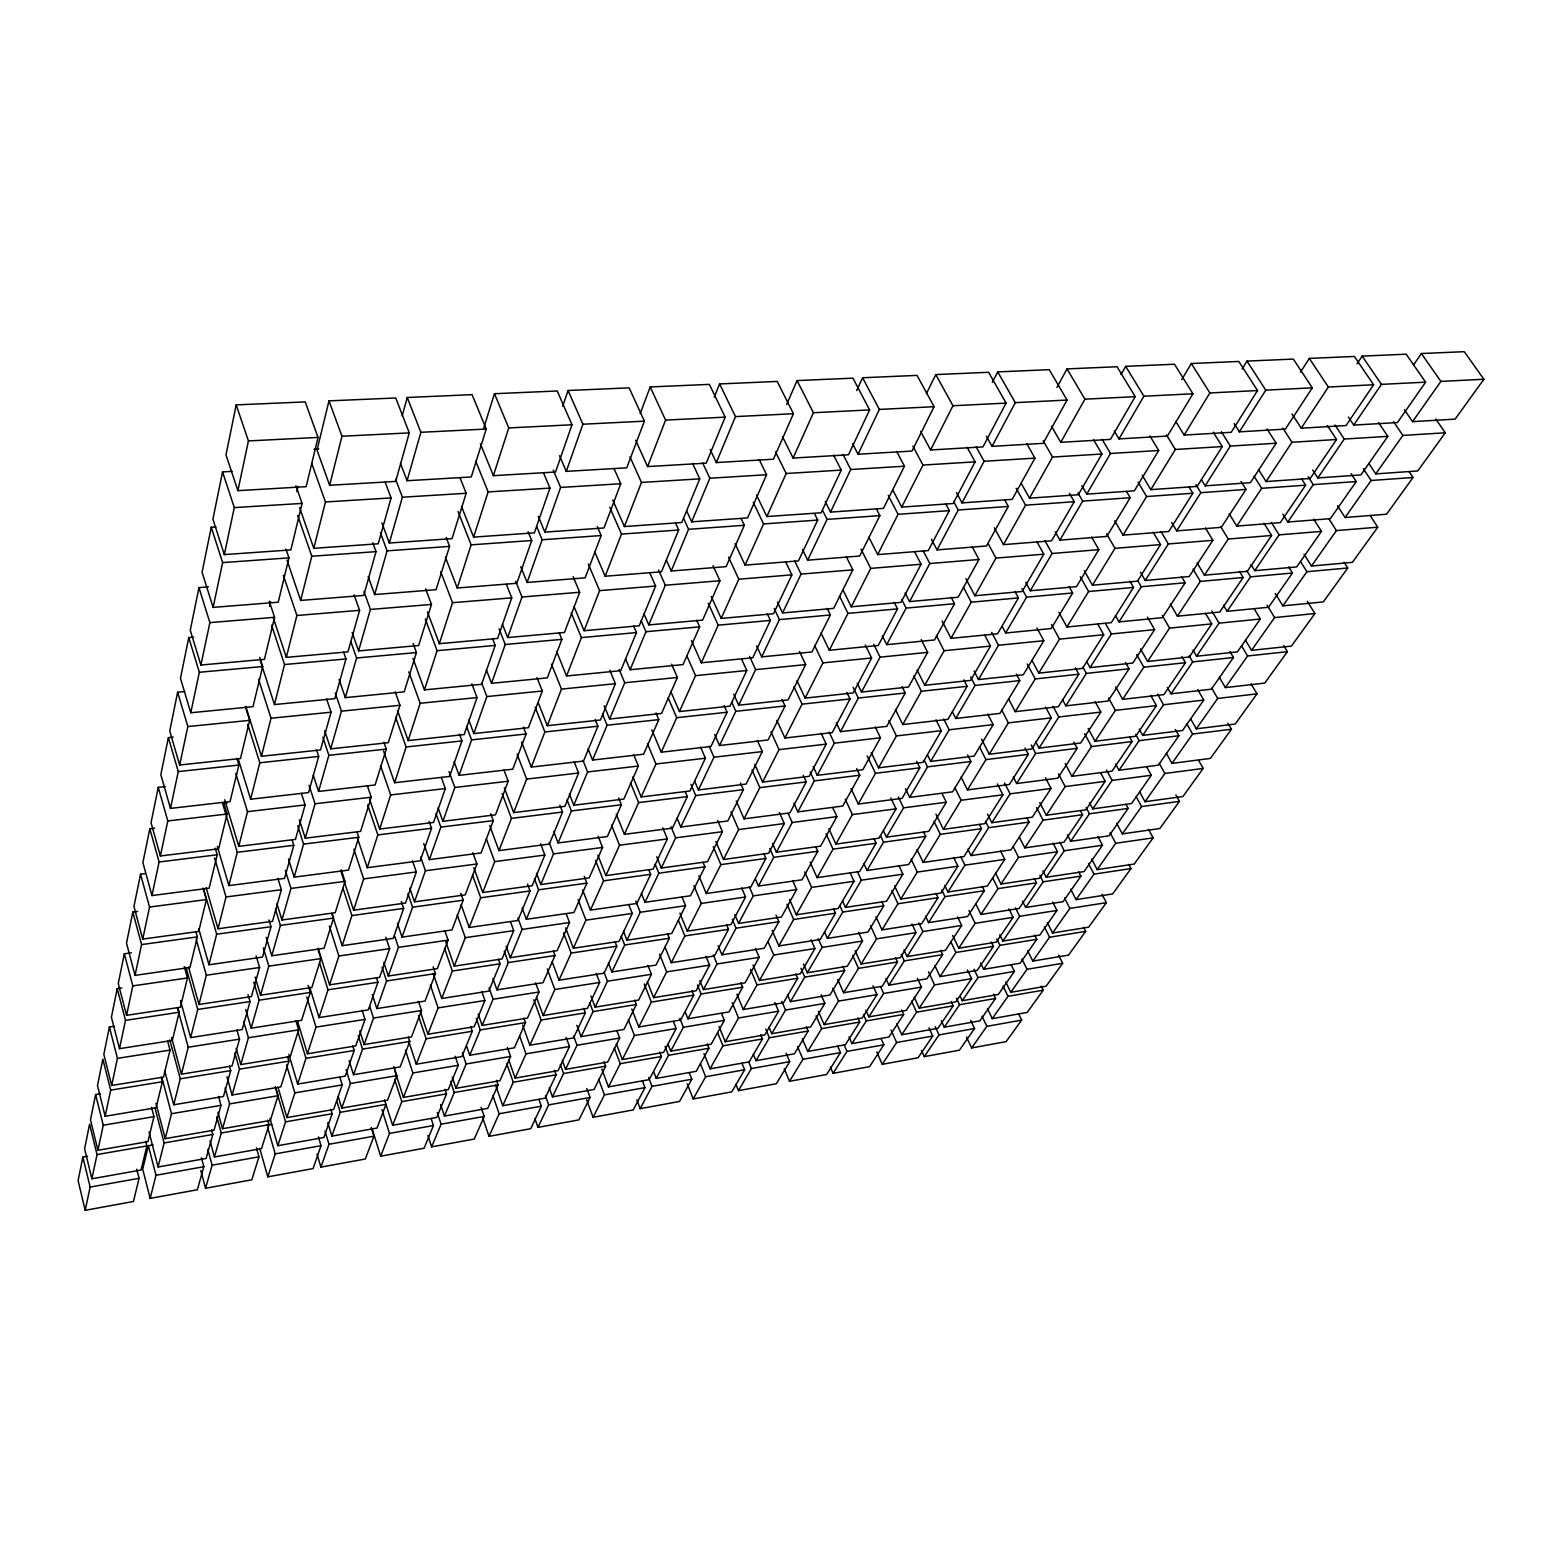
<?xml version="1.0" encoding="UTF-8"?>
<svg xmlns="http://www.w3.org/2000/svg" width="1562" height="1562" viewBox="0 0 1562 1562"><rect width="100%" height="100%" fill="white"/><g stroke="black" fill="none" stroke-linecap="round" stroke-linejoin="round"><path stroke-width="1.5" d="M87.531 1156.29L82.884 1157.091L78.1 1180.599L85.188 1210.316L133.473 1201.471L139.057 1178.295L136.753 1169.177M100.437 1093.771L95.633 1094.552L90.479 1119.876L97.918 1150.276L147.921 1141.627L153.955 1116.654L151.514 1107.321M114.163 1026.273L109.399 1026.976L103.834 1054.37L111.683 1085.473L163.522 1077.077L170.024 1050.094L167.642 1041.229M121.875 987.926L117.228 988.59L111.41 1017.194L119.493 1048.668L172.367 1040.429L179.161 1012.254L177.951 1007.783M131.403 952.8L124.335 953.777L118.263 983.494L126.561 1015.32L180.391 1007.236L187.46 977.968L184.296 966.624M137.651 911.447L132.829 912.091L126.502 943.155L135.035 975.371L189.978 967.483L197.378 936.888L196.07 932.299M145.246 873.607L140.541 874.212L133.961 906.526L142.728 939.094L198.706 931.421L206.399 899.575L203.04 887.977M154.618 828.172L149.815 828.739L142.903 862.615L151.963 895.573L209.152 888.153L217.216 854.785L215.283 848.225M165.299 786.584L158.25 787.365L151.045 822.686L160.378 855.976L218.66 848.83L227.056 814.036L223.737 802.985M173.206 737.127L168.384 737.615L160.827 774.713L170.473 808.394L230.063 801.56L238.888 765.048L236.819 758.331M184.706 691.595L177.638 692.259L169.731 730.996L179.669 765.009L240.47 758.507L249.686 720.355L245.429 706.805M193.61 637.159L188.768 637.569L180.47 678.338L190.759 712.76L253.005 706.668L262.689 666.525L259.741 657.387M208.468 586.882L198.96 587.605L190.271 630.267L200.893 665.022L264.427 659.34L274.58 617.302L269.25 601.175M215.966 526.921L211.261 527.214L202.084 572.258L213.115 607.384L278.231 602.21L288.95 557.868L285.963 549.141M232.152 471.373L222.546 471.9L212.92 519.15L224.323 554.588L290.864 549.922L302.091 503.413L295.96 485.802M236.194 404.89L226.002 454.893L237.893 490.663L306.152 486.661L318.043 437.438L305.215 401.903L236.194 404.89L248.436 440.914L237.893 490.663M85.188 1210.316L90.127 1187.081L82.884 1157.091M91.885 1178.783L97.02 1154.591L89.581 1124.23L84.602 1148.695L91.885 1178.783L141.049 1170.036L146.887 1145.922L145.696 1141.314M97.918 1150.276L103.248 1125.226L95.633 1094.552M105.142 1116.264L110.687 1090.139L102.858 1059.095L97.488 1085.492L105.142 1116.264L156.102 1107.731L162.389 1081.724L161.237 1077.331M111.683 1085.473L117.423 1058.372L109.399 1026.976M119.493 1048.668L125.487 1020.376L117.228 988.59M126.561 1015.32L132.809 985.895L124.335 953.777M135.035 975.371L141.576 944.58L132.829 912.091M142.728 939.094L149.542 907.053L140.541 874.212M151.963 895.573L159.09 861.99L149.815 828.739M160.378 855.976L167.798 820.948L158.25 787.365M170.473 808.394L178.283 771.589L168.384 737.615M179.669 765.009L187.831 726.564L177.638 692.259M190.759 712.76L199.35 672.265L188.768 637.569M200.893 665.022L209.894 622.613L198.96 587.605M213.115 607.384L222.624 562.613L211.261 527.214M224.323 554.588L234.3 507.591L222.546 471.9M269.504 606.388L270.636 601.682M296.819 491.679L297.932 487.012M153.135 1144.887L148.39 1145.707L142.708 1169.118L150.167 1198.405L197.359 1189.756L203.821 1166.697L201.4 1157.696M328.977 400.868L317.027 450.129L329.641 485.274L395.674 481.408L409.264 432.889L395.733 397.978L328.977 400.868L341.98 436.247L329.641 485.274M150.167 1198.405L155.985 1175.268L148.39 1145.707M211.573 1129.814L212.842 1134.461L206.125 1158.457L158.074 1167.009L164.127 1142.935L154.911 1107.634M218.504 1096.407L221.003 1105.349L214.033 1130.185L165.221 1138.639L171.488 1113.706L161.901 1077.565M229.438 1066.065L230.727 1070.595L223.483 1096.465L173.733 1104.783L180.274 1078.815L169.789 1039.941M236.897 1030.002L239.533 1039.14L232.016 1065.987L181.426 1074.168L188.221 1047.223L177.463 1007.959M248.026 994.623L250.057 1001.554L242.208 1029.553L190.642 1037.598L197.73 1009.462L185.995 967.386M256.109 955.827L259.585 967.503L251.443 996.576L198.979 1004.444L206.34 975.235L196.148 939.25M268.957 919.979L271.007 926.715L262.494 957.096L208.976 964.769L216.649 934.213L203.509 888.7M277.86 878.352L281.375 889.715L272.53 921.307L218.036 928.765L226.021 896.978L214.541 857.909M292.348 840.707L293.793 845.315L284.538 878.391L228.892 885.595L237.268 852.305L222.605 803.473L227.271 802.927M301.368 793.32L305.098 804.938L295.452 839.399L238.771 846.35L247.499 811.654L235.823 773.541M316.461 749.701L318.687 756.418L308.554 792.578L250.642 799.217L259.8 762.783L247.714 724.241M326.497 698.644L331.066 712.194L320.503 749.955L261.44 756.262L271.027 718.227L258.55 679.294M343.601 652.096L345.963 658.949L334.854 698.663L274.463 704.56L284.538 664.533L271.593 625.19M354.105 594.888L359.592 610.332L347.955 651.862L286.334 657.368L296.878 615.487L283.327 575.265M372.771 542.736L376.012 551.64L363.751 595.415L300.665 600.433L311.795 556.228L297.717 515.616M385.17 482.189L391.066 497.907L378.219 543.791L313.786 548.321L325.443 501.968L311.678 463.289M402.156 416L407.252 397.47L472.115 394.659L486.231 429.042L471.275 476.957L407.077 480.725L400.477 463.426M256.461 1147.914L258.98 1156.798L251.814 1179.798L205.54 1188.272L212.1 1165.213L207.844 1149.495M267.688 1120.11L269.015 1124.699L261.557 1148.597L214.443 1156.973L221.277 1132.997L216.786 1116.732M275.42 1086.683L278.056 1095.704L270.343 1120.442L222.507 1128.721L229.575 1103.904L225.104 1087.953M287.506 1056.556L288.872 1061.125L280.828 1086.879L232.094 1095.021L239.455 1069.169L234.866 1053.022M295.843 1020.63L298.635 1029.846L290.298 1056.537L240.782 1064.562L248.417 1037.754L243.692 1021.45M308.144 985.466L310.311 992.456L301.603 1020.298L251.15 1028.167L259.116 1000.188L253.766 982.029M318.023 949.54L320.874 958.619L311.853 987.496L260.522 995.209L268.801 966.156L263.314 947.822M332.062 913.516L333.526 918.085L324.095 948.271L271.768 955.768L280.399 925.426L275.439 909.201M341.219 869.761L345.007 881.339L335.205 912.716L281.941 919.998L290.942 888.446L285.319 870.385M357.249 832.761L358.772 837.271L348.502 870.093L294.164 877.141L303.575 844.105L297.756 825.829M367.402 785.823L371.268 797.206L360.588 831.394L305.254 838.189L315.055 803.766L309.061 785.315M383.881 742.184L386.283 749.096L375.095 784.964L318.57 791.426L328.86 755.305L322.865 737.303M395.166 691.829L399.97 705.282L388.294 742.692L330.695 748.862L341.434 711.159L335.264 692.981M413.11 643.485L416.429 652.565L404.167 691.868L345.3 697.628L356.585 657.992L350.962 641.923M425.665 588.952L431.463 604.435L418.636 645.536L358.596 650.905L370.409 609.453L364.005 591.529M446.146 537.445L449.583 546.388L436.071 589.675L374.646 594.556L387.103 550.859L380.445 532.759M460.029 477.796L466.179 493.28L452.004 538.636L389.329 543.029L402.391 497.204L395.596 479.28M407.077 480.725L420.861 432.303L407.252 397.47M483.79 427.949L494.451 393.702L557.243 390.988L571.985 424.766L555.545 472.017L493.377 475.668L480.393 443.784M318.414 1136.921L321.05 1145.688L313.083 1168.571L267.824 1176.85L275.205 1153.888L267.571 1127.315M330.793 1109.196L332.159 1113.726L323.881 1137.507L277.841 1145.707L285.534 1121.828L275.478 1087.464M340.067 1077.956L342.215 1084.887L333.643 1109.489L286.9 1117.591L294.847 1092.873L286.51 1064.835M352.758 1045.935L354.183 1050.484L345.261 1076.101L297.678 1084.067L305.957 1058.333L297.62 1030.744M362.072 1010.204L365 1019.4L355.765 1045.915L307.421 1053.764L315.993 1027.113L306.738 996.907M376.462 977.753L377.926 982.264L368.3 1009.911L319.058 1017.584L328 989.8L319.449 962.465M385.853 937.259L389.641 948.642L379.644 977.324L329.602 984.841L338.876 956.003L329.348 926.09M401.297 901.508L403.64 908.42L393.214 938.371L342.195 945.674L351.88 915.566L343.074 888.466M412.427 860.682L416.332 871.947L405.495 903.07L353.598 910.177L363.673 878.879L353.871 849.24M429.12 821.417L431.542 828.25L420.198 860.818L367.285 867.671L377.828 834.909L367.675 804.938M441.324 777.407L445.346 788.576L433.553 822.452L379.703 829.051L390.676 794.941L380.523 765.575M459.443 734.16L461.942 740.915L449.583 776.431L394.6 782.718L406.12 746.968L395.596 717.27M471.861 683.902L477.035 697.57L464.148 734.589L408.17 740.564L420.158 703.271L408.795 671.894M492.577 638.702L495.193 645.418L481.643 684.293L424.474 689.877L437.087 650.69L425.294 619.001M506.342 584.325L511.75 597.855L497.614 638.448L439.332 643.681L452.511 602.698L440.66 571.614M528.093 531.724L531.705 540.511L516.827 583.27L457.236 587.995L471.119 544.845L458.037 511.496M543.517 472.876L549.941 488.105L534.36 532.857L473.618 537.113L488.145 491.913L475.707 461.083M493.377 475.668L508.743 427.929L494.451 393.702M562.691 406.296L568.08 390.5L629.154 387.864L644.403 421.154L626.752 467.819L566.284 471.373L559.567 455.733M371.229 1127.53L373.943 1136.199L365.313 1159.004L320.913 1167.126L328.996 1144.263L325.033 1131.122M340.243 1112.32L385.97 1104.373L377.008 1128.057L331.866 1136.101L340.243 1112.32L336.787 1101.015M393.878 1066.534L396.826 1075.671L387.571 1100.156L341.746 1108.102L350.415 1083.501L346.1 1069.658M408.307 1036.934L409.791 1041.424L400.145 1066.924L353.52 1074.715L362.54 1049.117L358.225 1035.489M418.421 1001.359L421.486 1010.497L411.509 1036.895L364.141 1044.568L373.494 1018.053L369.784 1006.514M433.143 966.819L435.447 973.575L425.059 1001.066L376.832 1008.583L386.575 980.956L382.104 967.308M444.936 931.069L448.099 940.148L437.301 968.674L388.313 976.016L398.427 947.353L394.581 935.872M460.77 893.308L463.211 900.2L451.945 929.956L402.039 937.102L412.583 907.19L407.955 893.601M472.817 852.676L476.898 863.981L465.222 894.889L414.477 901.84L425.43 870.756L420.666 857.03M490.78 813.763L493.319 820.616L481.096 852.93L429.355 859.627L440.835 827.099L436.013 813.587M503.96 769.988L508.197 781.234L495.486 814.837L442.886 821.3L454.815 787.463L449.036 771.55M523.426 727.17L526.082 733.984L512.766 769.187L459.091 775.338L471.587 739.88L466.569 726.428M537.016 677.596L542.326 691.009L528.444 727.697L473.833 733.554L486.856 696.574L481.682 683.004M559.118 632.59L561.871 639.366L547.305 677.869L491.542 683.316L505.229 644.501L499.118 628.881M573.176 576.71L579.678 592.271L564.468 632.473L507.67 637.55L521.981 596.996L515.655 581.259M597.289 526.589L601.136 535.551L585.145 577.842L527.116 582.45L542.151 539.769L536.723 526.628M614.1 468.737L620.739 483.732L604.006 527.976L544.845 532.115L560.602 487.442L553.241 470.084M566.284 471.373L582.899 424.22L568.08 390.5M640.186 413.637L650.202 386.946L709.382 384.389L725.178 417.132L706.219 463.153L647.586 466.589L635.656 440.25M431.19 1118.587L433.455 1125.538L424.103 1148.226L380.679 1156.192L389.504 1133.407L381.968 1109.664M445.033 1089.436L446.498 1093.869L436.794 1117.435L392.648 1125.284L401.805 1101.62L394.6 1079.303M455.206 1056.283L458.271 1065.304L448.235 1089.671L403.426 1097.422L412.895 1072.957L405.456 1050.191M470.709 1026.683L472.29 1031.252L461.844 1056.595L416.273 1064.21L426.133 1038.769L418.421 1015.651M481.779 991.499L484.942 1000.5L474.145 1026.742L427.89 1034.239L438.082 1007.88L430.37 985.114M498.415 959.244L500.055 963.813L488.808 991.128L441.734 998.469L452.355 971.017L444.545 948.427M510.423 921.6L513.722 930.64L502.046 958.951L454.249 966.136L465.261 937.669L457.236 914.863M527.487 884.131L530.045 890.965L517.881 920.506L469.205 927.477L480.705 897.779L472.603 875.247M540.569 843.792L544.845 855.039L532.212 885.713L482.756 892.488L494.685 861.638L486.348 838.892M559.899 805.211L562.554 812.045L549.355 844.066L498.961 850.607L511.438 818.371L502.144 793.613M574.152 761.787L578.623 773.014L564.897 806.324L513.664 812.611L526.648 779.087L517.081 754.114M595.181 719.574L597.895 726.232L583.524 761.084L531.295 767.079L544.884 731.953L535.18 707.254M609.805 670.254L615.408 683.687L600.452 720.004L547.305 725.686L561.48 689.096L551.464 664.182M633.586 625.913L636.456 632.59L620.758 670.664L566.557 675.975L581.415 637.589L571.184 612.851M649.831 572.903L655.61 586.043L639.248 625.776L584.071 630.716L599.593 590.631L588.327 564.077M675.702 523.387L678.689 530.006L661.487 571.77L605.158 576.241L621.461 534.087L609.785 507.338M692.571 463.426L699.756 478.851L681.774 522.528L624.39 526.55L641.455 482.443L629.955 456.846M647.586 466.589L665.588 420.1L650.202 386.946M714.283 397.138L719.594 383.94L777.212 381.44L793.437 413.715L773.424 459.208L716.333 462.567L710.202 449.563M481.096 1107.282L484.22 1116.439L474.262 1139.049L431.639 1146.859L441.089 1124.171L437.262 1112.613M496.482 1080.279L498.083 1084.907L487.754 1108.376L444.448 1116.069L454.249 1092.521L450.539 1081.49M507.455 1047.555L510.598 1056.459L499.918 1080.728L455.987 1088.323L466.12 1063.976L462.293 1052.729M523.875 1018.073L525.515 1022.583L514.406 1047.809L469.752 1055.268L480.276 1029.944L476.312 1018.541M535.629 982.849L538.968 992.007L527.487 1018.092L482.15 1025.433L493.065 999.231L489.082 987.985M553.338 951.004L555.018 955.514L543.068 982.674L496.95 989.859L508.314 962.563L504.194 951.16M566.127 913.575L569.544 922.537L557.146 950.672L510.344 957.701L522.098 929.41L517.959 918.105M584.247 876.341L586.882 883.135L573.957 912.481L526.316 919.296L538.597 889.793L534.38 878.586M598.148 836.256L602.581 847.444L589.186 877.903L540.784 884.541L553.514 853.906L549.199 842.601M618.611 797.987L621.364 804.762L607.364 836.549L558.083 842.953L571.399 810.951L567.006 799.744M633.762 754.856L638.389 766.044L623.863 799.08L573.762 805.231L587.605 771.96L583.095 760.655M656.001 712.994L658.813 719.633L643.603 754.212L592.564 760.05L607.052 725.237L602.463 714.029M671.601 664.221L677.381 677.478L661.527 713.463L609.649 719.008L624.722 682.75L619.099 669.356M696.711 620.27L699.659 626.85L683.043 664.572L630.13 669.747L645.965 631.712L641.181 620.622M712.994 565.659L719.926 580.752L702.607 620.114L648.796 624.917L665.295 585.242L658.539 569.954M741.247 518.799L744.332 525.301L726.135 566.635L671.23 571.009L688.569 529.284L683.57 518.311M759.191 459.521L766.591 474.711L747.593 517.92L691.673 521.825L709.831 478.226L702.607 462.84M716.333 462.567L735.468 416.605L719.594 383.94M786.682 404.441L797.069 380.581L852.93 378.16L869.624 409.908L848.478 454.796L793.105 458.056L782.523 436.755M538.949 1099.414L541.35 1106.189L530.729 1128.701L489.023 1136.335L499.137 1113.765L492.85 1095.509M554.49 1070.263L556.15 1074.812L545.138 1098.164L502.749 1105.701L513.273 1082.251L506.81 1063.878M566.108 1037.363L569.486 1046.52L558.103 1070.653L515.128 1078.092L526.003 1053.862L519.658 1036.114M583.7 1008.369L585.36 1012.84L573.547 1037.91L529.869 1045.212L541.155 1020.045L533.794 999.758M596.254 973.419L599.691 982.439L587.468 1008.369L543.166 1015.554L554.842 989.507L547.266 969.006M615.057 941.73L616.795 946.201L604.064 973.185L559.02 980.194L571.184 953.074L563.531 932.826M628.666 904.437L632.239 913.438L619.06 941.378L573.352 948.251L585.945 920.155L578.057 899.673M648.855 869.858L650.671 874.329L636.945 903.441L590.436 910.119L603.576 880.831L595.571 860.486M662.776 827.84L667.365 838.931L653.111 869.136L605.9 875.599L619.528 845.218L611.445 825.048M685.425 792.11L687.319 796.6L672.461 828.133L624.409 834.342L638.624 802.614L630.404 782.601M700.616 747.124L705.419 758.214L689.974 790.977L641.162 796.971L655.942 763.994L647.488 743.805M724.124 705.575L727.091 712.252L710.944 746.499L661.234 752.201L676.697 717.7L668.145 697.843M741.716 659.398L746.773 670.508L729.962 706.141L679.45 711.55L695.539 675.643L686.831 655.845M767.352 613.944L770.378 620.426L752.786 657.758L701.318 662.796L718.188 625.171L708.289 603.322M785.569 561.734L791.875 574.855L773.522 613.749L721.195 618.435L738.787 579.209L728.517 557.107M814.524 513.644L817.707 520.068L798.436 560.895L745.094 565.132L763.564 523.934L753.216 502.3M833.639 455.147L841.254 470.103L821.143 512.766L766.864 516.553L786.174 473.501L775.513 451.887M793.105 458.056L813.412 412.719L797.069 380.581M856.64 390.598L862.595 377.75L917.011 375.388L934.096 406.706L911.993 451.067L858.046 454.23L852.618 443.725M586.804 1088.519L590.085 1097.461L578.936 1119.876L537.972 1127.373L548.672 1104.881L545.45 1095.86M603.967 1061.711L605.646 1066.202L594.068 1089.456L552.479 1096.856L563.589 1073.524L560.27 1064.444M617.088 1031.271L619.684 1038.047L607.716 1062.062L565.561 1069.365L577.022 1045.251L573.644 1036.114M634.66 1000.129L636.359 1004.522L623.941 1029.475L581.123 1036.641L593.033 1011.59L589.675 1002.687M647.898 965.375L651.432 974.297L638.585 1000.09L595.142 1007.139L607.462 981.209L604.006 972.208M667.56 933.744L669.376 938.254L656.02 965.082L611.874 971.954L624.683 944.99L621.207 936.107M681.93 896.803L685.581 905.687L671.758 933.471L626.967 940.207L640.244 912.267L635.773 901.04M703.056 862.341L704.95 866.832L690.521 895.768L644.989 902.289L658.832 873.197L655.181 864.274M717.661 820.519L722.445 831.687L707.508 861.677L661.292 868.023L675.643 837.837L671.016 826.747M740.447 783.011L743.375 789.65L727.794 820.948L680.778 827.04L695.754 795.546L690.97 784.339M757.414 740.622L762.334 751.576L746.148 784.065L698.429 789.942L713.971 757.219L709.148 746.148M782.015 699.405L785.042 705.985L768.133 739.958L719.535 745.523L735.8 711.315L731.836 702.431M799.451 651.452L805.641 664.611L788.068 699.932L738.709 705.204L755.617 669.629L749.545 656.313M827.196 608.438L830.359 614.979L811.947 651.959L761.69 656.88L779.399 619.606L774.225 608.575M846.409 556.912L852.832 569.857L833.659 608.379L782.582 612.948L801.052 574.094L794.726 561.012M876.594 509.29L879.855 515.616L859.725 556.033L807.671 560.172L827.059 519.385L822.823 510.852M896.666 451.438L904.457 466.198L883.448 508.392L830.515 512.102L850.763 469.518L843.129 454.581M858.046 454.23L879.347 409.42L862.595 377.75M926.422 393.604L935.794 374.587L988.609 372.283L1006.084 403.113L982.986 446.888L930.601 449.973L920.604 431.366M642.451 1081.002L644.989 1087.621L633.215 1109.938L593.111 1117.279L604.435 1094.884L598.637 1079.303M659.652 1052.085L661.39 1056.517L649.187 1079.654L608.477 1086.898L620.231 1063.683L614.276 1047.985M673.515 1021.821L676.17 1028.518L663.557 1052.398L622.32 1059.544L634.445 1035.547L628.354 1019.771M691.927 990.698L693.743 995.189L680.661 1019.986L638.78 1026.995L651.374 1002.082L644.227 983.943M705.985 956.334L709.597 965.14L696.086 990.777L653.619 997.649L666.642 971.896L659.535 954.128M726.623 924.88L728.497 929.331L714.439 955.983L671.289 962.7L684.839 935.911L678.416 920.213M741.716 888.036L745.543 896.998L730.996 924.587L687.241 931.147L701.279 903.422L693.899 885.693M763.955 853.984L765.888 858.417L750.736 887.138L706.278 893.523L720.883 864.626L713.268 846.721M779.379 812.533L784.3 823.545L768.602 853.301L723.499 859.49L738.631 829.559L730.918 811.771M803.278 775.318L806.285 781.879L789.903 812.904L744.039 818.839L759.835 787.619L751.986 769.949M821.065 733.144L826.2 744.117L809.194 776.334L762.647 782.054L779.048 749.623L770.984 731.875M846.897 692.474L850.021 698.956L832.273 732.598L784.925 738.025L802.048 704.15L793.906 686.655M865.27 645.028L871.635 657.992L853.184 692.962L805.113 698.097L822.92 662.874L814.603 645.399M894.284 602.424L897.545 608.887L878.235 645.477L829.305 650.261L847.951 613.378L839.438 595.981M914.492 551.503L921.092 564.253L900.981 602.346L851.29 606.798L870.717 568.373L860.994 549.063M945.928 504.194L949.364 510.637L928.277 550.585L877.688 554.608L898.052 514.308L888.27 495.408M967.132 447.318L975.118 461.844L953.132 503.511L901.704 507.103L922.966 465.066L912.891 446.166M930.601 449.973L952.957 405.749L935.794 374.587M992.339 382.339L997.747 371.893L1049.254 369.667L1067.041 400.067L1043.123 443.354L992.046 446.361L986.383 436.169M689.252 1072.684L691.829 1079.225L679.548 1101.444L640.166 1108.669L652.018 1086.351L648.64 1077.546M707.176 1043.865L708.933 1048.258L696.203 1071.298L656.255 1078.405L668.536 1055.287L665.061 1046.423M721.624 1013.758L724.338 1020.376L711.198 1044.158L670.723 1051.167L683.395 1027.288L679.841 1018.385M740.798 982.771L742.653 987.223L729.024 1011.903L687.924 1018.775L701.104 993.998L697.453 985.017M755.383 948.388L759.171 957.33L745.094 982.83L703.447 989.586L717.056 963.969L713.326 954.948M775.982 915.137L778.852 921.717L764.208 948.232L721.898 954.812L736.053 928.179L732.305 919.315M792.695 880.734L796.6 889.579L781.449 917.011L738.572 923.435L753.216 895.885L749.37 886.943M815.794 846.877L817.766 851.27L802.009 879.797L758.449 886.044L773.698 857.343L769.793 848.498M832.839 807.788L836.92 816.614L820.577 846.174L776.412 852.227L792.207 822.51L788.263 813.724M856.659 768.68L859.764 775.24L842.758 806.051L797.85 811.869L814.329 780.883L810.248 772.018M875.228 726.935L880.46 737.791L862.81 769.754L817.258 775.338L834.342 743.18L829.207 732.207M901.977 686.46L905.218 693.001L886.786 726.369L840.473 731.66L858.319 698.058L853.106 687.26M921.17 639.58L927.652 652.369L908.498 687.046L861.502 692.064L880.05 657.153L873.685 644.208M951.219 597.328L954.538 603.713L934.506 639.971L886.708 644.637L906.116 608.106L901.762 599.515M972.247 546.915L978.964 559.489L958.111 597.231L909.572 601.585L929.8 563.531L923.181 550.82M1004.776 500.074L1008.291 506.439L986.442 545.978L937.044 549.902L958.228 510.013L953.621 501.422M1026.839 443.803L1034.962 458.135L1012.196 499.371L962.016 502.886L984.119 461.278L976.133 446.791M992.046 446.361L1015.28 402.645L997.747 371.893M1056.888 387.454L1067.022 368.905L1117.045 366.738L1135.203 396.67L1110.406 439.41L1060.754 442.319L1051.499 426.27M687.26 1083.852L693.196 1098.945L705.633 1076.745L744.625 1069.755L741.97 1063.292M703.954 1053.647L710.066 1068.838L722.933 1045.818L762.49 1038.945L760.694 1034.61M719.008 1026.449L725.217 1041.737L738.514 1017.994L778.579 1011.219L774.889 1002.511M736.873 994.135L743.258 1009.521L757.043 984.88L797.713 978.261L795.819 973.868M752.982 965.023L759.503 980.487L773.756 955.026L814.954 948.544L811.068 939.719M772.136 930.386L778.852 945.947L793.652 919.491L835.475 913.184L833.483 908.733M789.571 899.458L796.288 914.785L811.615 887.411L854.004 881.261L850.001 872.533M810.131 862.165L817.082 877.629L833.015 849.162L876.067 843.226L874.017 838.814M828.875 828.797L835.865 844.085L852.383 814.583L896.022 808.843L890.828 797.948M851.056 788.615L858.28 804.039L875.481 773.307L919.823 767.821L916.66 761.358M871.264 752.572L878.547 767.821L896.412 735.936L941.378 730.684L935.95 719.828M895.377 709.441L902.777 724.534L921.424 691.244L967.132 686.304L963.832 679.86M917.167 670.196L924.743 685.308L944.092 650.729L990.464 646.082L984.841 635.324M942.159 621.11L951.024 638.35L971.271 602.19L1018.424 597.914L1014.949 591.471M965.863 578.643L974.883 595.727L995.951 558.103L1043.806 554.178L1036.738 541.428M994.35 527.819L1003.487 544.63L1025.57 505.19L1074.246 501.714L1069.462 493.358M1021.197 483.283L1029.495 498.161L1052.515 457.061L1101.932 454.015L1093.634 439.879M1060.754 442.319L1084.907 399.169L1135.203 396.67M1121.047 374.509L1125.694 366.348L1174.507 364.239L1192.938 393.78L1167.419 436.052L1118.978 438.902L1114.272 430.975M744.625 1069.755L731.777 1091.877L693.196 1098.945M762.49 1038.945L749.194 1061.867L710.066 1068.838M778.579 1011.219L764.853 1034.884L725.217 1041.737M797.713 978.261L783.48 1002.784L743.258 1009.521M814.954 948.544L800.252 973.887L759.503 980.487M835.475 913.184L820.206 939.504L778.852 945.947M854.004 881.261L838.208 908.498L796.288 914.785M876.067 843.226L859.647 871.537L817.082 877.629M896.022 808.843L878.996 838.169L835.865 844.085M919.823 767.821L902.094 798.358L858.28 804.039M941.378 730.684L922.986 762.373L878.547 767.821M967.132 686.304L947.939 719.36L902.777 724.534M990.464 646.082L970.549 680.407L924.743 685.308M1018.424 597.914L997.591 633.782L951.024 638.35M1043.806 554.178L1022.134 591.51L974.883 595.727M1074.246 501.714L1051.558 540.803L1003.487 544.63M1101.932 454.015L1078.288 494.744L1029.495 498.161M735.878 1084.262L738.475 1090.647L751.381 1068.545L789.689 1061.672L786.096 1053.159M753.314 1054.233L755.988 1060.676L769.363 1037.754L808.198 1031.018L806.363 1026.722M769.012 1027.21L771.726 1033.693L785.53 1010.048L824.853 1003.409L821.104 994.799M787.658 995.111L790.45 1001.632L804.762 977.109L844.671 970.607L842.738 966.273M803.512 964.008L807.32 972.755L822.1 947.412L862.517 941.066L858.553 932.338M824.443 931.792L827.372 938.391L842.738 912.071L883.741 905.882L881.71 901.508M842.445 900.747L845.472 907.405L861.345 880.187L902.895 874.173L898.833 865.524M863.981 863.923L867.008 870.483L883.526 842.191L925.719 836.373L923.611 831.999M883.35 830.535L886.474 837.154L903.578 807.847L946.338 802.224L942.101 793.633M905.491 788.693L909.689 797.381L927.516 766.864L970.92 761.495L967.659 754.993M927.516 754.993L930.679 761.416L949.169 729.786L993.178 724.631L987.672 713.971M952.488 711.979L955.768 718.461L975.039 685.445L1019.752 680.602L1016.354 674.14M974.083 671.035L978.476 679.548L998.489 645.262L1043.846 640.713L1036.953 627.983M1002.277 626.616L1005.655 633L1026.585 597.172L1072.664 592.974L1069.13 586.629M1025.726 582.333L1030.315 590.768L1052.085 553.495L1098.828 549.668L1091.643 537.055M1055.229 531.841L1059.876 540.14L1082.661 501.109L1130.185 497.712L1126.553 491.522M1081.9 485.762L1086.722 494.139L1110.465 453.488L1158.692 450.5L1149.866 435.896M1118.978 438.902L1143.892 396.221L1192.938 393.78M1181.751 379.625L1191.337 363.516L1238.803 361.447L1257.527 390.559L1231.227 432.303L1184.133 435.076L1175.737 421.408M789.689 1061.672L776.373 1083.716L738.475 1090.647M808.198 1031.018L794.414 1053.823L755.988 1060.676M824.853 1003.409L810.639 1026.956L771.726 1033.693M844.671 970.607L829.93 995.014L790.45 1001.632M862.517 941.066L847.287 966.273L807.32 972.755M883.741 905.882L867.945 932.065L827.372 938.391M902.895 874.173L886.552 901.235L845.472 907.405M925.719 836.373L908.733 864.508L867.008 870.483M946.338 802.224L928.746 831.355L886.474 837.154M970.92 761.495L952.605 791.817L909.689 797.381M993.178 724.631L974.18 756.086L930.679 761.416M1019.752 680.602L999.953 713.404L955.768 718.461M1043.846 640.713L1023.286 674.764L978.476 679.548M1072.664 592.974L1051.187 628.549L1005.655 633M1098.828 549.668L1076.491 586.629L1030.315 590.768M1130.185 497.712L1106.814 536.41L1059.876 540.14M1158.692 450.5L1134.363 490.8L1086.722 494.139M784.222 1068.662L789.513 1081.314L802.946 1059.309L840.473 1052.573L837.72 1046.267M802.302 1038.75L807.73 1051.46L821.651 1028.675L859.686 1022.056L857.811 1017.838M818.332 1011.278L824.131 1024.613L838.482 1001.105L876.985 994.623L872.982 985.739M837.701 979.413L843.597 992.729L858.475 968.362L897.525 961.997L895.495 957.565M855.136 950.711L861.131 964.027L876.497 938.86L916.035 932.631L912.013 924.021M875.989 916.816L881.983 929.878L897.935 903.754L938.04 897.681L935.97 893.347M894.616 885.927L900.786 899.087L917.265 872.084L957.896 866.188L953.64 857.421M916.972 849.494L923.162 862.439L940.304 834.342L981.541 828.661L979.394 824.365M935.95 814.134L943.37 829.344L961.118 800.271L1002.882 794.785L997.376 783.948M961.06 777.075L967.464 789.903L985.934 759.62L1028.323 754.387L1025.004 748.003M981.561 739.158L989.234 754.231L1008.388 722.874L1051.343 717.856L1045.642 707.117M1008.603 698.956L1015.241 711.647L1035.216 678.943L1078.834 674.218L1075.378 667.892M1031.935 660.316L1038.769 673.105L1059.505 639.151L1103.709 634.719L1097.793 624.097M1058.88 612.324L1066.924 627.006L1088.597 591.529L1133.485 587.449L1129.892 581.201M1084.262 570.657L1092.443 585.203L1114.975 548.34L1160.488 544.591L1153.186 532.173M1114.741 520.829L1123.039 535.141L1146.586 496.54L1192.841 493.241L1189.151 487.129M1142.193 475.18L1150.803 489.648L1175.346 449.465L1222.245 446.576L1213.284 432.186M1184.133 435.076L1209.867 392.941L1257.527 390.559M1242.083 369.062L1247.003 361.095L1293.316 359.084L1312.295 387.825L1285.37 429.12L1239.369 431.834L1234.175 423.575M840.473 1052.573L826.649 1074.5L789.513 1081.314M859.686 1022.056L845.393 1044.763L807.73 1051.46M876.985 994.623L862.244 1018.033L824.131 1024.613M897.525 961.997L882.237 986.266L843.597 992.729M916.035 932.631L900.259 957.682L861.131 964.027M938.04 897.681L921.658 923.689L881.983 929.878M957.896 866.188L940.968 893.054L900.786 899.087M981.541 828.661L963.93 856.601L923.162 862.439M1002.882 794.785L984.665 823.682L943.37 829.344M1028.323 754.387L1009.384 784.475L967.464 789.903M1051.343 717.856L1031.701 749.018L989.234 754.231M1078.834 674.218L1058.353 706.707L1015.241 711.647M1103.709 634.719L1082.466 668.438L1038.769 673.105M1133.485 587.449L1111.304 622.652L1066.924 627.006M1160.488 544.591L1137.448 581.181L1092.443 585.203M1192.841 493.241L1168.747 531.51L1123.039 535.141M1222.245 446.576L1197.156 486.407L1150.803 489.648M830.418 1067.08L833.093 1073.328L846.975 1051.402L883.838 1044.802L881.066 1038.554M849.006 1036.934L851.915 1043.611L866.285 1020.923L903.656 1014.421L901.645 1009.989M865.895 1010.282L868.843 1016.882L883.662 993.491L921.463 987.106L917.402 978.32M885.947 978.554L888.934 985.153L904.3 960.903L942.628 954.655L940.558 950.282M903.968 949.95L907.034 956.588L922.888 931.557L961.684 925.446L957.584 916.894M925.485 916.152L928.55 922.615L944.99 896.647L984.333 890.691L982.225 886.396M944.776 885.478L947.919 892.019L964.925 865.172L1004.756 859.393L1000.422 850.704M967.874 849.201L970.998 855.585L988.668 827.684L1029.085 822.1L1026.917 817.863M987.516 814.134L991.811 822.705L1010.106 793.828L1051.031 788.459L1045.447 777.759M1013.308 777.036L1016.628 783.519L1035.665 753.47L1077.194 748.335L1073.836 742.067M1035.743 741.774L1039.062 748.12L1058.782 716.978L1100.839 712.077L1095.079 701.553M1062.394 699.464L1065.831 705.868L1086.371 673.398L1129.053 668.79L1125.499 662.425M1086.605 661.37L1090.042 667.618L1111.363 633.957L1154.611 629.623L1147.484 617.166M1115.444 615.604L1118.997 621.91L1141.256 586.746L1185.168 582.763L1181.477 576.495M1140.475 572.258L1145.239 580.478L1168.356 543.947L1212.854 540.296L1205.454 528.034M1171.656 522.509L1176.655 530.885L1200.846 492.674L1246.027 489.433L1241.029 481.408M1201.432 479.729L1205.161 485.841L1230.348 446.068L1276.154 443.237L1267.075 429.042M1239.369 431.834L1265.767 390.149L1312.295 387.825M1300.463 372.166L1309.307 358.401L1354.371 356.448L1373.603 384.76L1345.995 425.567L1301.244 428.183L1291.989 413.95M883.838 1044.802L869.604 1066.631L833.093 1073.328M903.656 1014.421L888.915 1037.031L851.915 1043.611M921.463 987.106L906.272 1010.399L868.843 1016.882M942.628 954.655L926.891 978.808L888.934 985.153M961.684 925.446L945.44 950.36L907.034 956.588M984.333 890.691L967.483 916.562L928.55 922.615M1004.756 859.393L987.34 886.103L947.919 892.019M1029.085 822.1L1010.985 849.865L970.998 855.585M1051.031 788.459L1032.306 817.16L991.811 822.705M1077.194 748.335L1057.708 778.208L1016.628 783.519M1100.839 712.077L1080.65 743.024L1039.062 748.12M1129.053 668.79L1108.044 701.026L1065.831 705.868M1154.611 629.623L1132.801 663.049L1090.042 667.618M1185.168 582.763L1162.401 617.654L1118.997 621.91M1212.854 540.296L1189.229 576.534L1145.239 580.478M1246.027 489.433L1221.308 527.331L1176.655 530.885M1276.154 443.237L1250.44 482.678L1205.161 485.841M876.77 1051.968L882.257 1064.327L896.627 1042.518L932.748 1036.036L928.98 1027.816M896.783 1023.774L901.743 1034.747L916.601 1012.176L953.21 1005.811L951.16 1001.437M914.258 997.298L919.237 1008.154L934.564 984.9L971.603 978.652L967.464 969.963M934.896 965.628L940.031 976.601L955.905 952.488L993.432 946.377L991.323 942.003M952.664 935.482L958.736 948.212L975.118 923.318L1013.094 917.343L1008.915 908.889M975.762 903.754L980.956 914.453L997.962 888.641L1036.465 882.823L1034.298 878.566M995.638 873.256L1000.988 884.053L1018.561 857.382L1057.513 851.739L1053.081 843.129M1019.517 837.427L1024.809 847.873L1043.065 820.167L1082.564 814.72L1080.377 810.561M1039.784 802.595L1046.306 815.247L1065.186 786.584L1105.174 781.332L1100.663 772.917M1065.186 763.603L1071.922 776.353L1091.545 746.558L1132.099 741.54L1129.775 737.303M1088.109 728.4L1095.04 741.247L1115.385 710.378L1156.446 705.594L1150.667 695.324M1115.737 686.889L1122.648 699.346L1143.814 667.189L1185.48 662.698L1181.887 656.47M1140.494 648.894L1147.601 661.468L1169.567 628.119L1211.741 623.882L1205.591 613.456M1170.328 603.986L1177.416 616.189L1200.338 581.396L1243.137 577.51L1239.467 571.419M1197.117 562.886L1204.419 575.187L1228.24 539.046L1271.585 535.473L1263.99 523.25M1229.157 513.722L1236.753 526.101L1261.647 488.32L1305.637 485.177L1301.693 479.007M1258.484 469.498L1266.079 481.565L1291.969 442.261L1336.545 439.508L1327.329 425.508M1301.244 428.183L1328.364 387.025L1373.603 384.76M1356.987 363.887L1362.162 356.116L1406.19 354.203L1425.618 382.163L1397.443 422.541L1353.727 425.098L1348.397 417.074M932.748 1036.036L918.046 1057.767L882.257 1064.327M953.21 1005.811L937.981 1028.304L901.743 1034.747M971.603 978.652L955.924 1001.808L919.237 1008.154M993.432 946.377L977.187 970.392L940.031 976.601M1013.094 917.343L996.322 942.12L958.736 948.212M1036.465 882.823L1019.068 908.518L980.956 914.453M1057.513 851.739L1039.55 878.254L1000.988 884.053M1082.564 814.72L1063.917 842.269L1024.809 847.873M1105.174 781.332L1085.883 809.819L1046.306 815.247M1132.099 741.54L1112.046 771.159L1071.922 776.353M1156.446 705.594L1135.672 736.268L1095.04 741.247M1185.48 662.698L1163.846 694.641L1122.648 699.346M1211.741 623.882L1189.326 656.997L1147.601 661.468M1243.137 577.51L1219.766 612.05L1177.416 616.189M1271.585 535.473L1247.316 571.341L1204.419 575.187M1305.637 485.177L1280.274 522.645L1236.753 526.101M1336.545 439.508L1310.167 478.48L1266.079 481.565M921.463 1050.523L924.255 1056.634L939.016 1034.903L974.532 1028.538L970.705 1020.416M941.261 1020.669L944.288 1027.171L959.556 1004.717L995.541 998.45L993.452 994.135M960.22 996.341L962.27 1000.715L978.027 977.558L1014.402 971.427L1011.2 964.867M980.624 963.051L983.63 969.319L999.953 945.322L1036.797 939.328L1034.727 935.15M999.758 934.74L1002.843 941.066L1019.674 916.308L1056.947 910.451L1052.71 902.055M1022.505 901.118L1025.687 907.483L1043.123 881.827L1080.904 876.126L1078.717 871.889M1042.967 870.835L1046.228 877.258L1064.269 850.763L1102.479 845.218L1097.988 836.666M1067.334 834.811L1070.692 841.293L1089.417 813.782L1128.154 808.433L1125.948 804.352M1089.456 802.692L1092.736 808.882L1112.105 780.414L1151.292 775.26L1146.781 767.04M1115.619 764.013L1118.997 770.261L1139.128 740.661L1178.88 735.741L1175.366 729.513M1139.225 729.103L1142.72 735.39L1163.553 704.755L1203.775 700.069L1197.761 689.603M1167.4 687.475L1170.992 693.821L1192.685 661.917L1233.472 657.504L1229.938 651.491M1193.036 650.143L1196.551 656.235L1219.043 623.16L1260.339 619.001L1254.247 608.926M1223.437 605.197L1227.088 611.328L1250.557 576.827L1292.438 573.02L1288.65 566.928M1250.967 564.507L1254.735 570.677L1279.083 534.868L1321.491 531.392L1313.681 519.092M1282.851 514.152L1287.81 522.04L1313.252 484.63L1356.265 481.545L1351.11 473.696M1312.666 470.006L1317.801 477.952L1344.257 439.039L1387.817 436.345L1378.504 422.521M1353.727 425.098L1381.433 384.369L1425.618 382.163M1413.454 365.078L1421.381 353.539L1464.238 351.684L1483.9 379.254L1455.12 419.143L1412.556 421.642L1404.433 409.771M974.532 1028.538L959.439 1050.191L924.255 1056.634M995.541 998.45L979.901 1020.845L944.288 1027.171M1014.402 971.427L998.313 994.486L962.27 1000.715M1036.797 939.328L1020.142 963.207L983.63 969.319M1056.947 910.451L1039.765 935.072L1002.843 941.066M1080.904 876.126L1063.078 901.664L1025.687 907.483M1102.479 845.218L1084.067 871.576L1046.228 877.258M1128.154 808.433L1109.04 835.807L1070.692 841.293M1151.292 775.26L1131.552 803.551L1092.736 808.882M1178.88 735.741L1158.34 765.165L1118.997 770.261M1203.775 700.069L1182.532 730.508L1142.72 735.39M1233.472 657.504L1211.351 689.193L1170.992 693.821M1260.339 619.001L1237.416 651.862L1196.551 656.235M1292.438 573.02L1268.539 607.267L1227.088 611.328M1321.491 531.392L1296.694 566.928L1254.735 570.677M1356.265 481.545L1330.355 518.662L1287.81 522.04M1387.817 436.345L1360.892 474.926L1317.801 477.952M966.487 1036.973L971.623 1047.946L986.852 1026.332L1021.665 1020.103L1018.483 1013.523M987.418 1008.486L992.26 1018.639L1007.998 996.302L1043.26 990.171L1041.249 986.11M1005.83 982.068L1010.79 992.319L1027.015 969.299L1062.648 963.266L1058.548 955.104M1027.679 950.75L1032.775 961.079L1049.566 937.239L1085.668 931.362L1083.559 927.242M1047.321 922.576L1052.554 933.002L1069.872 908.401L1106.365 902.66L1102.05 894.343M1070.653 889.129L1076.042 899.634L1093.986 874.154L1130.966 868.57L1128.74 864.372M1091.643 859.002L1097.188 869.604L1115.717 843.285L1153.107 837.857L1148.539 829.402M1116.615 823.194L1122.317 833.893L1141.549 806.578L1179.447 801.345L1175.893 794.941M1139.557 791.758L1144.985 801.716L1164.861 773.483L1203.189 768.426L1198.698 760.499M1166.365 753.353L1171.949 763.408L1192.626 734.042L1231.461 729.239L1227.986 723.226M1190.537 718.696L1196.297 728.81L1217.696 698.448L1256.98 693.86L1251.025 683.765M1219.375 677.381L1225.33 687.592L1247.589 655.981L1287.4 651.666L1283.71 645.575M1245.422 640.069L1251.553 650.339L1274.612 617.576L1314.911 613.534L1307.296 601.253M1275.236 593.423L1282.851 605.861L1306.906 571.712L1347.752 568.002L1344.101 562.242M1337.502 505.776L1345.077 517.51L1371.124 480.491L1413.044 477.484L1409.119 471.665M1369.269 464.051L1375.771 473.891L1402.852 435.427L1445.28 432.791L1435.829 419.104M1412.556 421.642L1440.886 381.401L1483.9 379.254M1304.036 554.217L1311.455 566.03L1336.408 530.592L1377.762 527.195L1370.069 515.44M1021.665 1020.103L1006.123 1041.639L971.623 1047.946M1043.26 990.171L1027.191 1012.43L992.26 1018.639M1062.648 963.266L1046.11 986.208L1010.79 992.319M1085.668 931.362L1068.545 955.104L1032.775 961.079M1106.365 902.66L1088.714 927.145L1052.554 933.002M1130.966 868.57L1112.671 893.933L1076.042 899.634M1153.107 837.857L1134.227 864.059L1097.188 869.604M1179.447 801.345L1159.844 828.524L1122.317 833.893M1203.189 768.426L1182.942 796.522L1144.985 801.716M1231.461 729.239L1210.413 758.41L1171.949 763.408M1256.98 693.86L1235.21 724.046L1196.297 728.81M1287.4 651.666L1264.751 683.082L1225.33 687.592M1314.911 613.534L1291.442 646.082L1251.553 650.339M1347.752 568.002L1323.307 601.917L1282.851 605.861M1413.044 477.484L1386.568 514.21L1345.077 517.51M1445.28 432.791L1417.769 470.943L1375.771 473.891M1377.762 527.195L1352.38 562.359L1311.455 566.03M90.127 1187.081L139.057 1178.295M155.985 1175.268L203.821 1166.697M212.1 1165.213L258.98 1156.798M275.205 1153.888L321.05 1145.688M328.996 1144.263L373.943 1136.199M389.504 1133.407L433.455 1125.538M441.089 1124.171L484.22 1116.439M499.137 1113.765L541.35 1106.189M548.672 1104.881L590.085 1097.461M604.435 1094.884L644.989 1087.621M652.018 1086.351L691.829 1079.225M97.02 1154.591L146.887 1145.922M164.127 1142.935L212.842 1134.461M221.277 1132.997L269.015 1124.699M285.534 1121.828L332.159 1113.726M401.805 1101.62L446.498 1093.869M454.249 1092.521L498.083 1084.907M513.273 1082.251L556.15 1074.812M563.589 1073.524L605.646 1066.202M620.231 1063.683L661.39 1056.517M668.536 1055.287L708.933 1048.258M266.926 1125.109L271.729 1124.269M103.248 1125.226L153.955 1116.654M171.488 1113.706L221.003 1105.349M229.575 1103.904L278.056 1095.704M294.847 1092.873L342.215 1084.887M350.415 1083.501L396.826 1075.671M412.895 1072.957L458.271 1065.304M466.12 1063.976L510.598 1056.459M526.003 1053.862L569.486 1046.52M577.022 1045.251L619.684 1038.047M634.445 1035.547L676.17 1028.518M683.395 1027.288L724.338 1020.376M110.687 1090.139L162.389 1081.724M180.274 1078.815L230.727 1070.595M239.455 1069.169L288.872 1061.125M305.957 1058.333L354.183 1050.484M362.54 1049.117L409.791 1041.424M426.133 1038.769L472.29 1031.252M480.276 1029.944L525.515 1022.583M541.155 1020.045L585.36 1012.84M593.033 1011.59L636.359 1004.522M651.374 1002.082L693.743 995.189M701.104 993.998L742.653 987.223M117.423 1058.372L170.024 1050.094M188.221 1047.223L239.533 1039.14M248.417 1037.754L298.635 1029.846M315.993 1027.113L365 1019.4M373.494 1018.053L421.486 1010.497M438.082 1007.88L484.942 1000.5M493.065 999.231L538.968 992.007M554.842 989.507L599.691 982.439M607.462 981.209L651.432 974.297M666.642 971.896L709.597 965.14M717.056 963.969L759.171 957.33M125.487 1020.376L179.161 1012.254M197.73 1009.462L250.057 1001.554M259.116 1000.188L310.311 992.456M328 989.8L377.926 982.264M386.575 980.956L435.447 973.575M452.355 971.017L500.055 963.813M508.314 962.563L555.018 955.514M571.184 953.074L616.795 946.201M624.683 944.99L669.376 938.254M684.839 935.911L728.497 929.331M736.053 928.179L778.852 921.717M132.809 985.895L187.46 977.968M206.34 975.235L259.585 967.503M268.801 966.156L320.874 958.619M338.876 956.003L389.641 948.642M398.427 947.353L448.099 940.148M465.261 937.669L513.722 930.64M522.098 929.41L569.544 922.537M585.945 920.155L632.239 913.438M640.244 912.267L685.581 905.687M701.279 903.422L745.543 896.998M753.216 895.885L796.6 889.579M141.576 944.58L197.378 936.888M216.649 934.213L271.007 926.715M280.399 925.426L333.526 918.085M351.88 915.566L403.64 908.42M412.583 907.19L463.211 900.2M480.705 897.779L530.045 890.965M538.597 889.793L586.882 883.135M603.576 880.831L650.671 874.329M658.832 873.197L704.95 866.832M720.883 864.626L765.888 858.417M773.698 857.343L817.766 851.27M149.542 907.053L206.399 899.575M226.021 896.978L281.375 889.715M290.942 888.446L345.007 881.339M363.673 878.879L416.332 871.947M425.43 870.756L476.898 863.981M494.685 861.638L544.845 855.039M553.514 853.906L602.581 847.444M619.528 845.218L667.365 838.931M675.643 837.837L722.445 831.687M738.631 829.559L784.3 823.545M792.207 822.51L836.92 816.614M159.09 861.99L217.216 854.785M237.268 852.305L293.793 845.315M303.575 844.105L358.772 837.271M377.828 834.909L431.542 828.25M440.835 827.099L493.319 820.616M511.438 818.371L562.554 812.045M571.399 810.951L621.364 804.762M638.624 802.614L687.319 796.6M695.754 795.546L743.375 789.65M759.835 787.619L806.285 781.879M814.329 780.883L859.764 775.24M167.798 820.948L227.056 814.036M247.499 811.654L305.098 804.938M315.055 803.766L371.268 797.206M390.676 794.941L445.346 788.576M454.815 787.463L508.197 781.234M526.648 779.087L578.623 773.014M587.605 771.96L638.389 766.044M655.942 763.994L705.419 758.214M713.971 757.219L762.334 751.576M779.048 749.623L826.2 744.117M834.342 743.18L880.46 737.791M178.283 771.589L238.888 765.048M259.8 762.783L318.687 756.418M328.86 755.305L386.283 749.096M406.12 746.968L461.942 740.915M471.587 739.88L526.082 733.984M544.884 731.953L597.895 726.232M607.052 725.237L658.813 719.633M676.697 717.7L727.091 712.252M735.8 711.315L785.042 705.985M802.048 704.15L850.021 698.956M858.319 698.058L905.218 693.001M187.831 726.564L249.686 720.355M271.027 718.227L331.066 712.194M341.434 711.159L399.97 705.282M420.158 703.271L477.035 697.57M486.856 696.574L542.326 691.009M561.48 689.096L615.408 683.687M624.722 682.75L677.381 677.478M695.539 675.643L746.773 670.508M755.617 669.629L805.641 664.611M822.92 662.874L871.635 657.992M880.05 657.153L927.652 652.369M199.35 672.265L262.689 666.525M284.538 664.533L345.963 658.949M356.585 657.992L416.429 652.565M437.087 650.69L495.193 645.418M505.229 644.501L561.871 639.366M581.415 637.589L636.456 632.59M645.965 631.712L699.659 626.85M718.188 625.171L770.378 620.426M779.399 619.606L830.359 614.979M847.951 613.378L897.545 608.887M906.116 608.106L954.538 603.713M209.894 622.613L274.58 617.302M296.878 615.487L359.592 610.332M370.409 609.453L431.463 604.435M452.511 602.698L511.75 597.855M521.981 596.996L579.678 592.271M599.593 590.631L655.61 586.043M665.295 585.242L719.926 580.752M738.787 579.209L791.875 574.855M801.052 574.094L852.832 569.857M870.717 568.373L921.092 564.253M929.8 563.531L978.964 559.489M222.624 562.613L288.95 557.868M311.795 556.228L376.012 551.64M387.103 550.859L449.583 546.388M471.119 544.845L531.705 540.511M542.151 539.769L601.136 535.551M621.461 534.087L678.689 530.006M688.569 529.284L744.332 525.301M763.564 523.934L817.707 520.068M827.059 519.385L879.855 515.616M898.052 514.308L949.364 510.637M958.228 510.013L1008.291 506.439M234.3 507.591L302.091 503.413M325.443 501.968L391.066 497.907M402.391 497.204L466.179 493.28M488.145 491.913L549.941 488.105M560.602 487.442L620.739 483.732M641.455 482.443L699.756 478.851M709.831 478.226L766.591 474.711M786.174 473.501L841.254 470.103M850.763 469.518L904.457 466.198M922.966 465.066L975.118 461.844M984.119 461.278L1034.962 458.135M314.021 449.27L318.824 449.016M248.436 440.914L318.043 437.438M341.98 436.247L409.264 432.889M420.861 432.303L486.231 429.042M508.743 427.929L571.985 424.766M582.899 424.22L644.403 421.154M665.588 420.1L725.178 417.132M735.468 416.605L793.437 413.715M813.412 412.719L869.624 409.908M879.347 409.42L934.096 406.706M952.957 405.749L1006.084 403.113M1015.28 402.645L1067.041 400.067M1421.381 353.539L1440.886 381.401M1362.162 356.116L1381.433 384.369M1393.48 421.584L1402.852 435.427M1309.307 358.401L1328.364 387.025M1335.041 425.059L1344.257 439.039M1363.353 468.698L1371.124 480.491M1247.003 361.095L1265.767 390.149M1282.851 428.125L1291.969 442.261M1308.155 476.683L1313.252 484.63M1328.793 518.721L1336.408 530.592M1191.337 363.516L1209.867 392.941M1254.11 476.312L1261.647 488.32M1221.367 431.717L1230.348 446.068M1300.853 562.027L1306.906 571.712M1271.351 522.45L1279.083 534.868M1125.694 366.348L1143.892 396.221M1166.482 434.919L1175.346 449.465M1195.906 484.552L1200.846 492.674M1220.723 526.687L1228.24 539.046M1246.808 570.677L1250.557 576.827M1267.075 605.158L1274.612 617.576M1241.478 645.711L1247.589 655.981M1193.056 569.115L1200.338 581.396M1138.073 482.15L1146.586 496.54M1211.819 610.918L1219.043 623.16M1067.022 368.905L1084.907 399.169M1161.054 531.549L1168.356 543.947M1102.167 439.391L1110.465 453.488M1211.78 688.256L1217.696 698.448M1189.19 655.845L1192.685 661.917M1162.265 615.467L1169.567 628.119M1137.605 580.42L1141.256 586.746M1106.56 533.696L1114.975 548.34M1077.878 492.772L1082.661 501.109M1043.182 440.738L1052.515 457.061M1186.886 723.928L1192.626 734.042M1136.745 654.654L1143.814 667.189M1157.598 694.211L1163.553 704.755M1080.318 576.768L1088.597 591.529M1105.505 623.472L1111.363 633.957M1016.159 488.281L1025.57 505.19M1044.998 540.764L1052.085 553.495M1159.316 763.447L1164.861 773.483M1135.672 734.374L1139.128 740.661M1108.532 697.941L1115.385 710.378M1082.954 667.169L1086.371 673.398M1051.519 624.507L1059.505 639.151M1136.16 796.64L1141.549 806.578M1021.938 588.601L1026.585 597.172M988.063 543.478L995.951 558.103M1106.501 770.027L1112.105 780.414M956.471 492.596L962.016 502.886M1084.633 733.71L1091.545 746.558M1053.1 706.356L1058.782 716.978M1027.269 664.026L1035.216 678.943M1110.055 832.605L1115.717 843.285M1086.156 807.593L1089.417 813.782M991.714 632.395L998.489 645.262M963.481 587.39L971.271 602.19M1058.489 773.854L1065.186 786.584M931.44 539.241L937.044 549.902M1031.271 745.035L1035.665 753.47M1088.48 863.552L1093.986 874.154M893.015 490.409L901.704 507.103M1001.808 710.202L1008.388 722.874M1059.817 842.133L1064.269 850.763M970.646 676.932L975.039 685.445M1036.563 807.534L1043.065 820.167M936.321 635.519L944.092 650.729M1064.523 897.916L1069.872 908.401M1004.6 783.031L1010.106 793.828M905.159 592.896L909.572 601.585M979.394 746.734L985.934 759.62M868.921 537.328L877.688 554.608M1039.882 875.403L1043.123 881.827M1013.094 846.526L1018.561 857.382M943.741 718.989L949.169 729.786M1044.353 926.832L1049.566 937.239M913.829 676.053L921.424 691.244M985.466 821.241L988.668 827.684M825.224 501.5L830.515 512.102M882.354 635.91L886.708 644.637M1015.476 907.834L1019.674 916.308M954.772 787.482L961.118 800.271M992.651 877.864L997.962 888.641M842.894 589.733L851.29 606.798M924.274 760.303L927.516 766.864M1021.938 958.97L1027.015 969.299M960.786 856.679L964.925 865.172M996.868 939.016L999.953 945.322M888.934 720.57L896.412 735.936M802.517 549.57L807.671 560.172M933.978 821.319L940.304 834.342M968.928 910.509L975.118 923.318M857.265 683.316L861.502 692.064M1003.058 986.052L1007.998 996.302M756.535 495.056L766.864 516.553M821.007 632.981L829.305 650.261M898.384 797.01L903.578 807.847M941.866 890.106L944.99 896.647M974.044 969.241L978.027 977.558M867.183 755.891L875.481 773.307M950.887 941.906L955.905 952.488M911.134 859.178L917.265 872.084M982.029 1016.198L986.852 1026.332M836.334 722.913L840.473 731.66M777.466 602.112L782.582 612.948M880.421 835.592L883.526 842.191M956.471 998.157L959.556 1004.717M918.846 922.927L922.888 931.557M735.038 543.654L745.094 565.132M796.991 680.739L805.113 698.097M891.804 890.594L897.935 903.754M928.453 971.759L934.564 984.9M845.218 799.197L852.383 814.583M935.228 1026.703L939.016 1034.903M901.235 954.265L904.3 960.903M813.177 766.473L817.258 775.338M756.633 645.907L761.69 656.88M857.343 871.479L861.345 880.187M911.544 1001.125L916.601 1012.176M686.675 510.911L691.673 521.825M776.822 720.316L784.925 738.025M870.542 925.817L876.497 938.86M826.064 833.893L833.015 849.162M711.218 596.489L721.195 618.435M880.656 986.833L883.662 993.491M793.886 803.083L797.85 811.869M839.731 905.433L842.738 912.071M891.023 1030.08L896.627 1042.518M852.657 955.397L858.475 968.362M733.769 694.192L738.709 705.204M666.349 560.094L671.23 571.009M804.723 871.967L811.615 887.411M754.797 764.404L762.647 782.054M863.474 1014.578L866.285 1020.923M691.458 640.576L701.318 662.796M818.215 938.625L822.1 947.412M772.507 843.363L776.412 852.227M832.819 988.238L838.482 1001.105M612.734 499.957L624.39 526.55M714.713 734.491L719.535 745.523M786.955 904.183L793.652 919.491M844.222 1045.115L846.975 1051.402M736.268 801.013L744.039 818.839M800.955 968.342L804.762 977.109M643.954 613.768L648.796 624.917M816.106 1015.866L821.651 1028.675M755.539 879.328L758.449 886.044M670.781 691.458L679.45 711.55M768.035 941.671L773.756 955.026M694.602 780.98L698.429 789.942M594.751 551.894L605.158 576.241M715.845 841.547L723.499 859.49M781.82 1001.359L785.53 1010.048M797.538 1046.579L802.946 1059.309M734.823 914.571L738.572 923.435M625.483 658.734L630.13 669.747M651.803 729.864L661.234 752.201M750.521 969.377L757.043 984.88M765.731 1029.104L769.363 1037.754M677.049 818.137L680.778 827.04M698.839 875.716L706.278 893.523M718.169 945.811L721.898 954.812M538.304 516.339L544.845 532.115M574.035 606.525L584.071 630.716M732.148 1002.589L738.514 1017.994M604.162 705.712L609.649 719.008M632.922 776.919L641.162 796.971M748.725 1062.101L751.381 1068.545M656.723 856.816L661.292 868.023M679.9 913.184L687.241 931.147M699.796 980.624L703.447 989.586M717.602 1032.697L722.933 1045.818M556.599 651.413L566.557 675.975M520.732 566.694L527.116 582.45M616.248 814.134L624.409 834.342M588.093 748.92L592.564 760.05M665.022 947.119L671.289 962.7M641.377 893.269L644.989 902.289M685.249 1012.098L687.924 1018.775M700.42 1063.722L705.633 1076.745M461.532 506.498L473.618 537.113M538.441 703.212L547.305 725.686M597.875 855.234L605.9 875.599M647.371 981.795L653.619 997.649M668.106 1044.529L670.723 1051.167M569.369 794.004L573.762 805.231M623.472 931.284L626.967 940.207M502.398 624.156L507.67 637.55M631.79 1008.974L638.78 1026.995M653.697 1071.805L656.255 1078.405M582.626 889.93L590.436 910.119M608.379 962.934L611.874 971.954M521.63 742.028L531.295 767.079M553.709 831.609L558.083 842.953M445.365 557.087L457.236 587.995M486.309 669.707L491.542 683.316M616.365 1043.885L622.32 1059.544M636.847 1099.921L640.166 1108.669M565.659 927.926L573.352 948.251M590.924 995.97L595.142 1007.139M504.331 787.834L513.664 812.611M536.547 873.314L540.784 884.541M601.819 1069.111L608.477 1086.898M468.795 720.062L473.833 733.554M427.48 611.953L439.332 643.681M576.866 1025.238L581.123 1036.641M552.226 961.919L559.02 980.194M381.929 522.997L389.329 543.029M522.118 907.952L526.316 919.296M489.707 825.517L498.961 850.607M586.609 1099.628L593.111 1117.279M454.073 761.651L459.091 775.338M562.242 1060.305L565.561 1069.365M412.993 658.422L424.474 689.877M536.586 997.474L543.166 1015.554M506.186 946.26L510.344 957.701M473.794 867.652L482.756 892.488M368.183 576.593L374.646 594.556M549.238 1087.855L552.479 1096.856M522.665 1025.102L529.869 1045.212M438.043 807.769L442.886 821.3M397.607 710.827L408.17 740.564M492.928 978.554L496.95 989.859M461.102 904.613L469.205 927.477M534.809 1118.431L537.972 1127.373M508.685 1059.758L515.128 1078.092M352.153 632.512L358.596 650.905M423.751 843.578L429.355 859.627M478.167 1013.992L482.15 1025.433M299.631 507.65L313.786 548.321M383.569 750.99L394.6 782.718M445.619 941.242L454.249 966.136M495.642 1085.199L502.749 1105.701M466.628 1046.208L469.752 1055.268M339.052 679.411L345.3 697.628M409.81 888.231L414.477 901.84M482.853 1118.255L489.023 1136.335M433.143 973.263L441.734 998.469M369.511 799.061L379.703 829.051M286.998 560.114L300.665 600.433M452.238 1077.175L455.987 1088.323M397.392 923.279L402.039 937.102M420.334 1011.649L427.89 1034.239M324.681 730.821L330.695 748.862M357.386 837.954L367.285 867.671M440.621 1104.529L444.448 1116.069M273.33 617.966L286.334 657.368M383.822 962.348L388.313 976.016M408.736 1041.288L416.273 1064.21M313.279 775.24L318.57 791.426M427.91 1135.398L431.639 1146.859M341.082 871.752L353.598 910.177M372.342 994.682L376.832 1008.583M394.678 1070.321L403.426 1097.422M260.385 660.941L274.463 704.56M331.847 913.38L342.195 945.674M299.416 819.894L305.254 838.189M384.545 1099.902L392.648 1125.284M359.787 1030.822L364.141 1044.568M245.722 706.297L261.44 756.262M318.14 948.329L329.602 984.841M288.482 859.022L294.164 877.141M371.971 1128.369L380.679 1156.192M349.146 1060.774L353.52 1074.715M309.725 987.301L319.058 1017.584M238.166 758.722L250.642 799.217M338.232 1096.641L341.746 1108.102M276.962 903.754L281.941 919.998M297.659 1021.509L307.421 1053.764M327.786 1122.629L331.866 1136.101M224.733 799.764L238.771 846.35M266.223 937.376L271.768 955.768M288.833 1054.409L297.678 1084.067M317.047 1154.123L320.913 1167.126M217.313 846.409L228.892 885.595M255.153 977.031L260.522 995.209M278.075 1087.464L286.9 1117.591M245.703 1009.482L251.15 1028.167M206.145 887.743L218.036 928.765M269.972 1118.451L277.841 1145.707M236.155 1048.395L240.782 1064.562M198.686 928.668L208.976 964.769M259.702 1148.324L267.824 1176.85M226.959 1076.745L232.094 1095.021M188.514 966.995L198.979 1004.444M217.938 1112.281L222.507 1128.721M180.45 1000.52L190.642 1037.598M210.05 1140.846L214.443 1156.973M171.547 1037.539L181.426 1074.168M200.756 1170.465L205.54 1188.272M164.674 1070.81L173.733 1104.783M155.946 1103.299L165.221 1138.639M149.034 1132.02L158.074 1167.009"/></g></svg>
